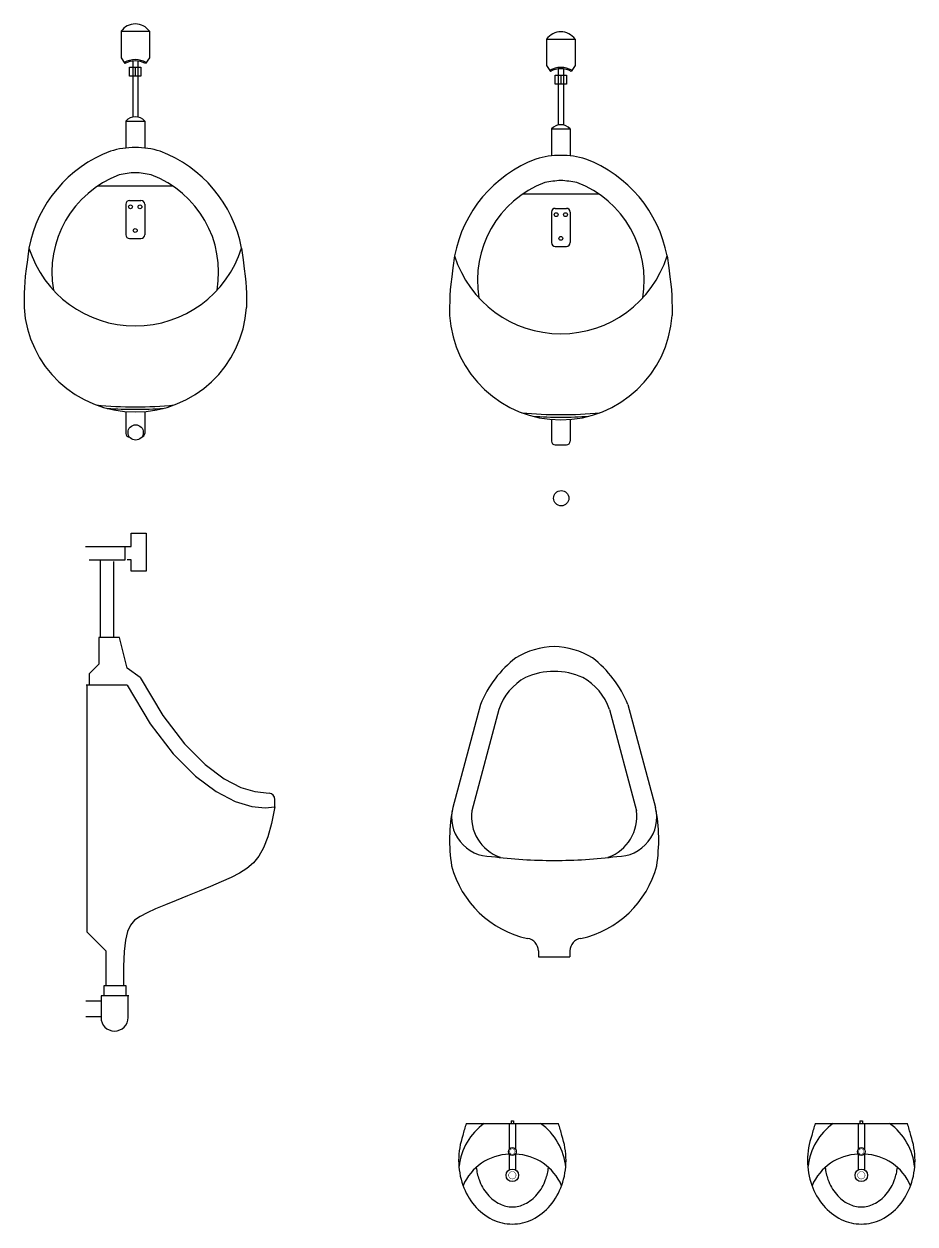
# Model space of a CAD drawing. Header units: inches. Extents: x 327481 to 195042051, y -335014 to 44773228.
# Drawn here: x 371478.4 to 371594.3, y -316717.5 to -316561.4 of the extents above; entities that cross this region are included whole.
import ezdxf

# ---------------------------------------------------------------- set-up
doc = ezdxf.new("R2010")
doc.units = ezdxf.units.IN
doc.header["$MEASUREMENT"] = 0
doc.layers.add('TOILET', color=150, linetype='Continuous')

# ---------------------------------------------------------------- blocks, each defined once
blk = doc.blocks.new('njhg')
at = {"layer": 'TOILET'}
for p, q in [((371547.73, -316703.65), (371548.42, -316703.65)), ((371547.73, -316703.65), (371547.73, -316704.39)), ((371548.42, -316703.65), (371548.42, -316704.39)), ((371535.95, -316704.39), (371560.2, -316704.39)), ((371547.26, -316704.39), (371547.26, -316711.1)), ((371547.26, -316704.39), (371547.26, -316711.15)), ((371548.89, -316704.39), (371548.89, -316711.1)), ((371548.89, -316704.39), (371548.89, -316711.1)), ((371547.26, -316712.42), (371547.26, -316716.57)), ((371547.75, -316711.13), (371547.75, -316711.15)), ((371548.4, -316711.13), (371548.4, -316711.15)), ((371548.89, -316712.42), (371548.89, -316716.57))]:
    blk.add_line(p, q, dxfattribs=at)
for points in [[(371533.96, -316714.07, 0.084252), (371535.07, -316720.59, 0.09141), (371538.1, -316725.9, 0.103767), (371542.8, -316729.57, 0.11459), (371548.08, -316730.8, 0.11459), (371553.35, -316729.57, 0.103767), (371558.05, -316725.9, 0.09141), (371561.08, -316720.59, 0.084252), (371562.19, -316714.07, 0.084252), (371561.08, -316707.54, 0.022878), (371560.2, -316704.39, 0.102436)], [(371535.95, -316704.39, 0.022878), (371535.07, -316707.54, 0.084252), (371533.96, -316714.07, 0.075162)], [(371561.03, -316720.74, 0.288772), (371548.89, -316712.42, 0.289057)], [(371538.58, -316715.93, 0.0535), (371539.32, -316719.11, 0.09141), (371541.53, -316722.99, 0.103767), (371544.78, -316725.53, 0.11459), (371548.08, -316726.3, 0.11459), (371551.37, -316725.53, 0.103767), (371554.62, -316722.99, 0.09141), (371556.83, -316719.11, 0.0535), (371557.57, -316715.93, 0.084252)]]:
    blk.add_lwpolyline(points, format="xyb", dxfattribs=at)
for points, const_width in [([(371547.36, -316711.75, 1), (371548.75, -316711.75, 1)], 0.0818), ([(371548.79, -316711.75, -1), (371547.4, -316711.75, -1)], 0.0818), ([(371547.1, -316717.99, 1), (371549.05, -316717.99, 1)], 0.115)]:
    blk.add_lwpolyline(points, format="xyb", close=True, dxfattribs=dict(at, const_width=const_width))
for centre, radius in [((371548.09, -316711.75), 1.03), ((371548.08, -316717.99), 1.64)]:
    blk.add_circle(centre, radius, dxfattribs=at)
for centre, radius, start, end in [((371549.89, -316717.33), 15.89, 125.472, 173.8444), ((371546.31, -316717.31), 15.85, 4.8392, 54.6248), ((371547.79, -316726.21), 13.8, 92.2154, 156.6443)]:
    blk.add_arc(centre, radius, start, end, dxfattribs=at)

msp = doc.modelspace()

# ---------------------------------------------------------------- linework, layer by layer
at = {"layer": 'TOILET'}
for p, q in [((371491.06, -316562.349), (371494.762, -316562.349)), ((371491.06, -316562.349), (371491.06, -316565.777)), ((371494.762, -316562.349), (371494.762, -316565.777)), ((371546.407, -316563.366), (371550.108, -316563.366)), ((371546.407, -316563.366), (371546.407, -316566.794)), ((371550.108, -316563.366), (371550.108, -316566.794)), ((371491.06, -316565.777), (371491.558, -316566.547)), ((371492.584, -316566.212), (371492.584, -316573.51)), ((371493.238, -316566.212), (371493.238, -316573.51)), ((371494.762, -316565.777), (371494.264, -316566.547)), ((371492.176, -316567.025), (371493.633, -316567.025)), ((371492.176, -316568.203), (371492.176, -316567.025)), ((371492.911, -316567.025), (371492.911, -316568.203)), ((371493.633, -316567.025), (371493.633, -316568.203)), ((371546.407, -316566.794), (371546.905, -316567.564)), ((371547.523, -316569.22), (371547.523, -316568.042)), ((371547.523, -316568.042), (371548.98, -316568.042)), ((371547.93, -316567.229), (371547.93, -316574.527)), ((371548.257, -316568.042), (371548.257, -316569.22)), ((371548.585, -316567.229), (371548.585, -316574.527)), ((371548.98, -316568.042), (371548.98, -316569.22)), ((371550.108, -316566.794), (371549.61, -316567.564)), ((371493.633, -316568.203), (371492.176, -316568.203)), ((371548.98, -316569.22), (371547.523, -316569.22)), ((371491.684, -316574.015), (371494.138, -316574.015)), ((371491.684, -316574.015), (371491.684, -316577.53)), ((371494.138, -316574.015), (371494.138, -316577.53)), ((371547.03, -316575.032), (371549.485, -316575.032)), ((371547.03, -316575.032), (371547.03, -316578.547)), ((371549.485, -316575.032), (371549.485, -316578.547)), ((371488.019, -316582.465), (371497.802, -316582.465)), ((371543.366, -316583.482), (371553.149, -316583.482)), ((371491.684, -316584.847), (371491.684, -316588.811)), ((371492.175, -316584.356), (371493.647, -316584.356)), ((371494.138, -316584.847), (371494.138, -316588.811)), ((371547.03, -316585.864), (371547.03, -316589.828)), ((371547.521, -316585.373), (371548.994, -316585.373)), ((371549.485, -316585.864), (371549.485, -316589.828)), ((371492.175, -316589.302), (371493.647, -316589.302)), ((371479.091, -316590.543), (371478.884, -316592.072)), ((371506.731, -316590.543), (371506.938, -316592.072)), ((371534.437, -316591.561), (371534.23, -316593.089)), ((371547.521, -316590.319), (371548.994, -316590.319)), ((371562.078, -316591.561), (371562.285, -316593.089)), ((371478.884, -316592.072), (371478.728, -316593.258)), ((371506.938, -316592.072), (371507.094, -316593.258)), ((371534.23, -316593.089), (371534.074, -316594.275)), ((371562.285, -316593.089), (371562.44, -316594.275)), ((371478.616, -316594.194), (371478.539, -316594.968)), ((371478.728, -316593.258), (371478.616, -316594.194)), ((371507.094, -316593.258), (371507.206, -316594.194)), ((371507.206, -316594.194), (371507.282, -316594.968)), ((371534.074, -316594.275), (371533.962, -316595.211)), ((371562.44, -316594.275), (371562.553, -316595.211)), ((371478.492, -316595.673), (371478.465, -316596.397)), ((371478.539, -316594.968), (371478.492, -316595.673)), ((371507.282, -316594.968), (371507.33, -316595.673)), ((371507.33, -316595.673), (371507.357, -316596.397)), ((371533.886, -316595.985), (371533.838, -316596.69)), ((371533.962, -316595.211), (371533.886, -316595.985)), ((371562.553, -316595.211), (371562.629, -316595.985)), ((371562.629, -316595.985), (371562.677, -316596.69)), ((371478.451, -316597.233), (371478.444, -316598.27)), ((371478.465, -316596.397), (371478.451, -316597.233)), ((371507.357, -316596.397), (371507.37, -316597.233)), ((371507.37, -316597.233), (371507.378, -316598.27)), ((371533.811, -316597.414), (371533.798, -316598.25)), ((371533.838, -316596.69), (371533.811, -316597.414)), ((371562.677, -316596.69), (371562.703, -316597.414)), ((371562.703, -316597.414), (371562.717, -316598.25)), ((371533.798, -316598.25), (371533.79, -316599.287)), ((371562.717, -316598.25), (371562.725, -316599.287)), ((371491.684, -316611.797), (371491.684, -316614.631)), ((371494.138, -316611.797), (371494.138, -316614.631)), ((371547.03, -316612.814), (371547.03, -316615.648)), ((371549.485, -316612.814), (371549.485, -316615.648)), ((371547.521, -316616.139), (371548.994, -316616.139)), ((371492.362, -316627.612), (371494.34, -316627.612)), ((371492.362, -316629.341), (371492.362, -316627.612)), ((371494.34, -316627.612), (371494.34, -316632.554)), ((371486.427, -316629.341), (371492.362, -316629.341)), ((371491.62, -316631.071), (371491.62, -316629.341)), ((371486.922, -316631.071), (371491.62, -316631.071)), ((371488.405, -316641.202), (371488.405, -316631.071)), ((371490.136, -316641.202), (371490.136, -316631.318)), ((371492.362, -316631.071), (371491.867, -316631.071)), ((371492.362, -316632.554), (371492.362, -316631.071)), ((371494.34, -316632.554), (371492.362, -316632.554)), ((371488.158, -316641.202), (371488.158, -316644.661)), ((371490.878, -316641.202), (371488.158, -316641.202)), ((371491.867, -316645.156), (371490.878, -316641.202)), ((371488.158, -316644.661), (371486.922, -316645.897)), ((371486.922, -316645.897), (371486.922, -316647.379)), ((371493.551, -316646.364), (371491.867, -316645.156)), ((371491.867, -316647.361), (371486.516, -316647.361)), ((371486.675, -316679.502), (371486.675, -316647.379)), ((371491.867, -316647.361), (371494.856, -316652.405)), ((371493.551, -316646.364), (371496.481, -316651.308)), ((371537.809, -316649.907), (371534.193, -316663.301)), ((371540.197, -316650.532), (371536.69, -316663.714)), ((371554.578, -316650.532), (371558.085, -316663.714)), ((371556.967, -316649.907), (371560.582, -316663.301)), ((371494.856, -316652.405), (371497.835, -316656.306)), ((371496.481, -316651.308), (371499.311, -316655.014)), ((371499.311, -316655.014), (371502.006, -316657.712)), ((371497.835, -316656.306), (371500.725, -316659.198)), ((371502.006, -316657.712), (371504.484, -316659.547)), ((371500.725, -316659.198), (371503.446, -316661.214)), ((371504.484, -316659.547), (371506.663, -316660.67)), ((371503.446, -316661.214), (371505.92, -316662.489)), ((371506.663, -316660.67), (371508.466, -316661.229)), ((371508.466, -316661.229), (371510.332, -316661.432)), ((371505.92, -316662.489), (371508.066, -316663.154)), ((371508.066, -316663.154), (371509.807, -316663.344)), ((371509.807, -316663.344), (371511.061, -316663.192)), ((371511.061, -316663.192), (371510.619, -316665.369)), ((371511.061, -316663.192), (371511.061, -316662.246)), ((371510.619, -316665.369), (371510.137, -316667.124)), ((371510.137, -316667.124), (371509.598, -316668.521)), ((371508.981, -316669.623), (371508.268, -316670.496)), ((371509.598, -316668.521), (371508.981, -316669.623)), ((371508.268, -316670.496), (371507.44, -316671.203)), ((371505.363, -316672.377), (371504.088, -316672.961)), ((371506.478, -316671.809), (371505.363, -316672.377)), ((371507.44, -316671.203), (371506.478, -316671.809)), ((371501.216, -316674.17), (371499.718, -316674.776)), ((371502.689, -316673.561), (371501.216, -316674.17)), ((371504.088, -316672.961), (371502.689, -316673.561)), ((371498.242, -316675.371), (371496.839, -316675.945)), ((371499.718, -316674.776), (371498.242, -316675.371)), ((371494.443, -316676.99), (371493.536, -316677.458)), ((371495.556, -316676.488), (371494.443, -316676.99)), ((371496.839, -316675.945), (371495.556, -316676.488)), ((371492.285, -316678.583), (371491.895, -316679.41)), ((371492.824, -316677.96), (371492.285, -316678.583)), ((371493.536, -316677.458), (371492.824, -316677.96)), ((371489.147, -316681.973), (371486.675, -316679.502)), ((371491.632, -316680.527), (371491.473, -316682.019)), ((371491.895, -316679.41), (371491.632, -316680.527)), ((371489.147, -316686.468), (371489.147, -316681.973)), ((371491.473, -316682.019), (371491.394, -316683.971)), ((371545.342, -316681.943), (371545.342, -316682.695)), ((371549.433, -316681.943), (371549.433, -316682.695)), ((371545.342, -316682.695), (371549.433, -316682.695)), ((371491.394, -316683.971), (371491.373, -316686.468)), ((371488.849, -316687.781), (371488.849, -316686.452)), ((371488.849, -316686.452), (371491.666, -316686.452)), ((371491.666, -316686.452), (371491.666, -316687.781)), ((371488.458, -316687.781), (371488.458, -316690.596)), ((371492.057, -316687.781), (371488.458, -316687.781)), ((371491.979, -316690.596), (371491.979, -316687.781)), ((371488.458, -316688.485), (371486.502, -316688.485)), ((371488.458, -316690.53), (371486.502, -316690.53))]:
    msp.add_line(p, q, dxfattribs=at)
for centre, radius in [((371492.299, -316585.174), 0.25), ((371493.523, -316585.174), 0.25), ((371547.645, -316586.191), 0.25), ((371548.87, -316586.191), 0.25), ((371492.911, -316588.257), 0.25), ((371548.257, -316589.275), 0.25), ((371492.965, -316614.516), 0.994), ((371548.311, -316623.07), 0.994)]:
    msp.add_circle(centre, radius, dxfattribs=at)
for centre, radius, start, end in [((371492.911, -316563.672), 2.275, 35.56541, 144.43459), ((371548.257, -316564.689), 2.275, 35.56541, 144.43459), ((371492.911, -316568.951), 2.922, 60.6303, 119.3697), ((371492.911, -316568.951), 2.758, 60.6303, 119.3697), ((371548.257, -316569.968), 2.922, 60.6303, 119.3697), ((371548.257, -316569.968), 2.758, 60.6303, 119.3697), ((371492.911, -316575.147), 1.669, 42.67432, 137.32568), ((371548.257, -316576.164), 1.669, 42.67432, 137.32568), ((371492.911, -316588.567), 11.105, 73.05255, 106.94745), ((371495.63, -316593.692), 16.837, 110.71855, 169.22177), ((371490.192, -316593.692), 16.837, 10.77823, 69.28145), ((371550.977, -316594.709), 16.837, 110.71855, 169.22177), ((371548.257, -316589.584), 11.105, 73.05255, 106.94745), ((371545.538, -316594.709), 16.837, 10.77823, 69.28145), ((371495.63, -316593.692), 13.564, 110.71855, 189.82945), ((371493.717, -316595.048), 14.336, 93.22158, 101.60929), ((371492.105, -316595.048), 14.336, 78.39071, 86.77842), ((371490.192, -316593.692), 13.564, 350.17055, 69.28145), ((371550.977, -316594.709), 13.564, 110.71855, 189.82945), ((371549.063, -316596.065), 14.336, 93.22158, 101.60929), ((371547.452, -316596.065), 14.336, 78.39071, 86.77842), ((371545.538, -316594.709), 13.564, 350.17055, 69.28145), ((371492.175, -316584.847), 0.491, 90, 180), ((371493.647, -316584.847), 0.491, 0, 90), ((371547.521, -316585.864), 0.491, 90, 180), ((371548.994, -316585.864), 0.491, 0, 90), ((371492.175, -316588.811), 0.491, 180, 270), ((371493.647, -316588.811), 0.491, 270, 0), ((371547.521, -316589.828), 0.491, 180, 270), ((371548.994, -316589.828), 0.491, 270, 0), ((371492.911, -316586.168), 14.496, 197.56779, 342.43221), ((371548.257, -316587.185), 14.496, 197.56779, 342.43221), ((371492.911, -316597.353), 14.496, 183.62733, 356.37267), ((371548.257, -316598.37), 14.496, 183.62733, 356.37267), ((371492.438, -316567.078), 44.094, 264.00714, 270.61466), ((371492.438, -316567.078), 44.421, 265.92317, 270.61466), ((371493.384, -316567.078), 44.421, 269.38534, 274.07683), ((371493.384, -316567.078), 44.094, 269.38534, 275.99286), ((371547.784, -316568.095), 44.094, 264.00714, 270.61466), ((371547.784, -316568.095), 44.421, 265.92317, 270.61466), ((371548.73, -316568.095), 44.421, 269.38534, 274.07683), ((371548.73, -316568.095), 44.094, 269.38534, 275.99286), ((371492.175, -316614.631), 0.491, 180, 270), ((371493.647, -316614.631), 0.491, 283.6518, 0), ((371547.521, -316615.648), 0.491, 180, 270), ((371548.994, -316615.648), 0.491, 270, 0), ((371547.836, -316652.889), 10.567, 92.42966, 120.90638), ((371546.94, -316652.889), 10.567, 59.09362, 87.57034), ((371551.187, -316655.24), 14.402, 127.55626, 158.26293), ((371543.588, -316655.24), 14.402, 21.73707, 52.44374), ((371547.388, -316654.605), 9.022, 65.6493, 114.35069), ((371547.243, -316652.904), 7.435, 118.74458, 161.39473), ((371547.532, -316652.904), 7.435, 18.60527, 61.25542), ((371510.243, -316662.246), 0.818, 0, 83.76899), ((371555.726, -316667.487), 21.936, 168.99911, 188.89778), ((371539.17, -316664.534), 5.127, 166.0905, 270.76847), ((371555.606, -316664.534), 5.127, 269.23153, 13.9095), ((371539.05, -316667.487), 21.936, 351.10222, 11.00089), ((371542.246, -316664.485), 5.609, 172.09682, 250.30918), ((371552.529, -316664.485), 5.609, 289.69082, 7.90318), ((371546.658, -316667.585), 13.027, 194.64887, 257.83219), ((371546.861, -316612.408), 57.758, 262.41686, 270.52286), ((371547.915, -316612.408), 57.758, 269.47714, 277.58314), ((371548.118, -316667.585), 13.027, 282.16781, 345.35113), ((371543.706, -316681.943), 1.636, 0, 82.77372), ((371551.07, -316681.943), 1.636, 97.22628, 180), ((371490.219, -316690.596), 1.76, 180, 0)]:
    msp.add_arc(centre, radius, start, end, dxfattribs=at)

# ---------------------------------------------------------------- block references
at = {"layer": 'TOILET', "lineweight": 0, "xscale": 0.4948283162367872, "yscale": 0.4948283162367872, "zscale": 0.4948283162367872}
for p in [(187689.441, -159990.088), (187734.822, -159990.088)]:
    msp.add_blockref('njhg', p, dxfattribs=at)

doc.saveas('drawing.dxf')
